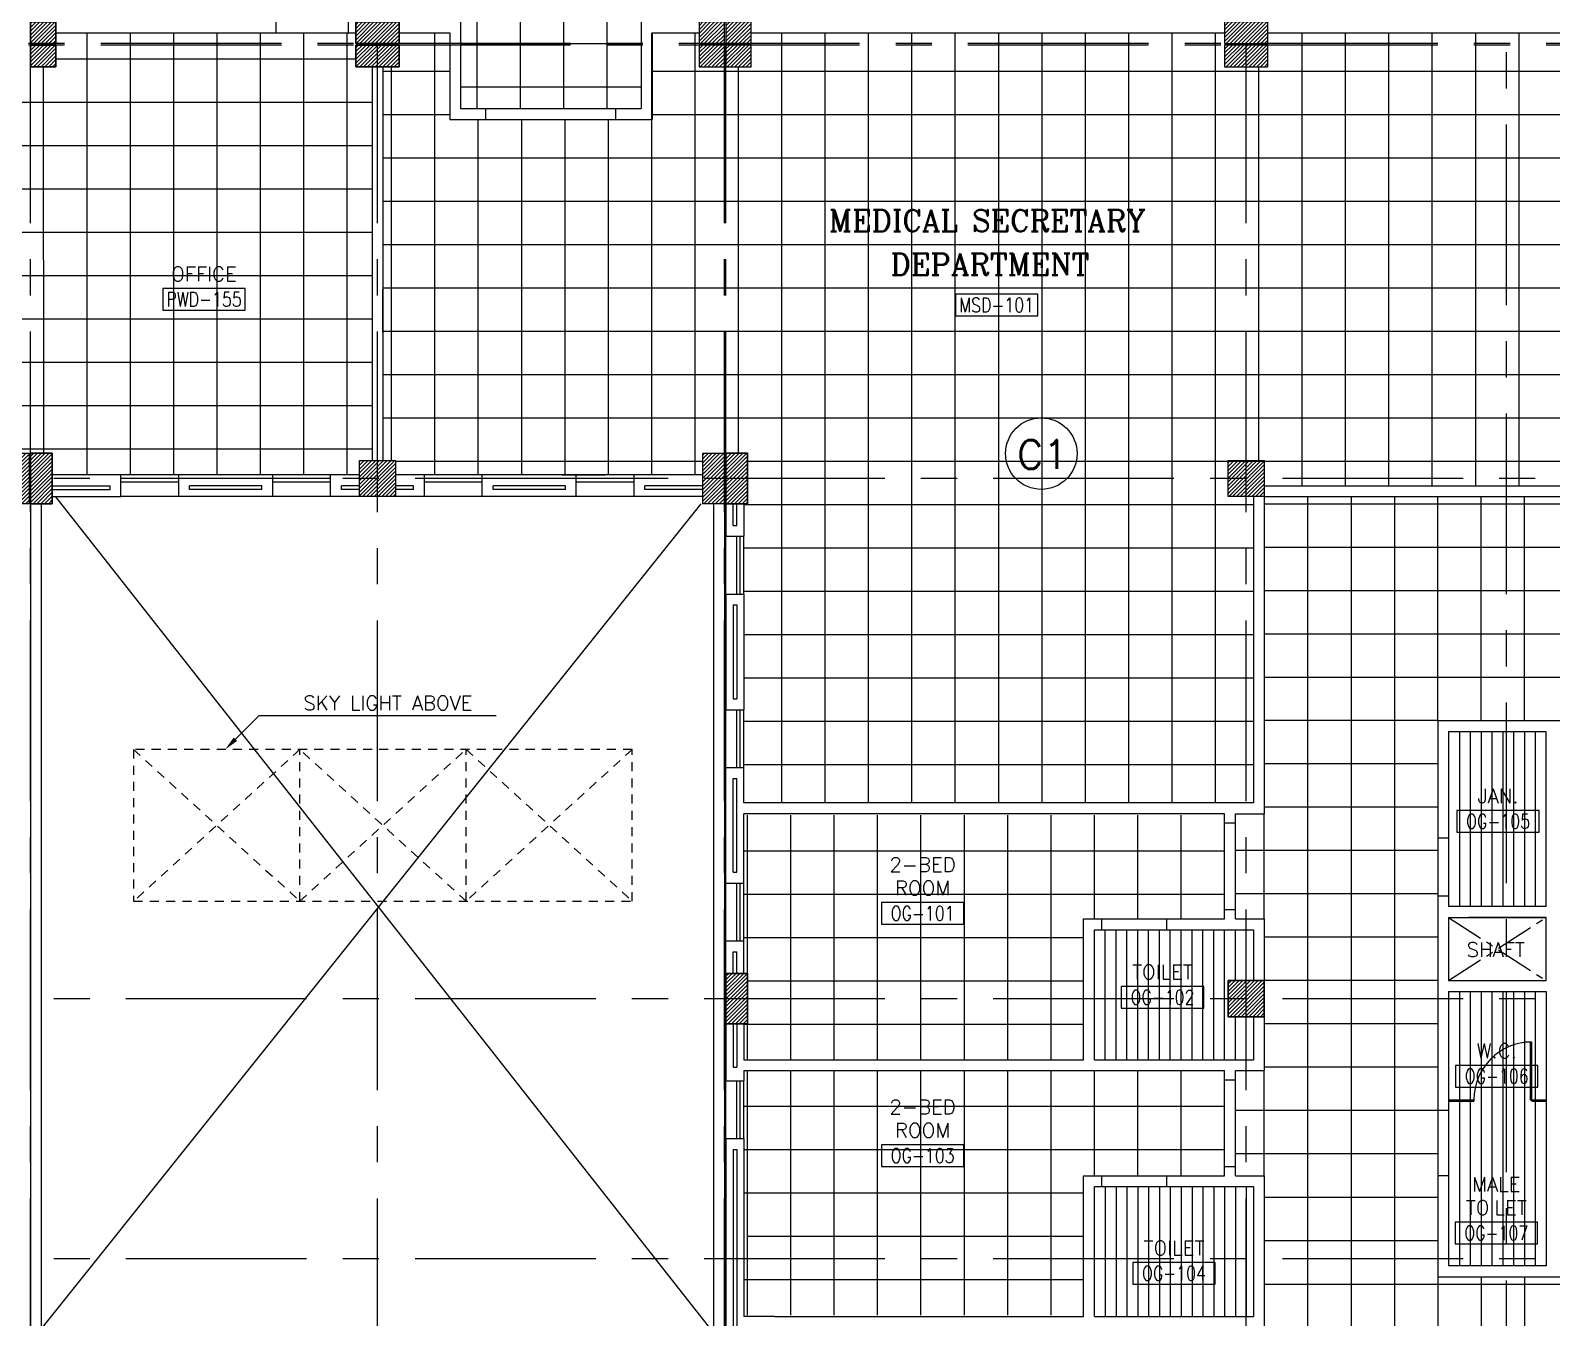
# Model space of a CAD drawing. Extents: x 276011.4 to 276105.3, y 57291.9 to 57371.4.
# Drawn here: x 276052.79 to 276073.84, y 57308.75 to 57326.57 of the extents above; entities that cross this region are included whole.
import ezdxf
from ezdxf.enums import TextEntityAlignment as Align

# ---------------------------------------------------------------- set-up
doc = ezdxf.new("R2010")
doc.units = 0
doc.header["$MEASUREMENT"] = 0
for name, pattern in [('CENTER2', [1.125, 0.75, -0.125, 0.125, -0.125]), ('CENTERX2', [4, 2.5, -0.5, 0.5, -0.5]), ('HIDDEN2', [0.1875, 0.125, -0.0625])]:
    doc.linetypes.add(name, pattern=pattern)
doc.layers.get('0').update_dxf_attribs({"color": 4, "linetype": 'CONTINUOUS'})
for name, color, linetype in [('AXES', 11, 'CENTERX2'), ('CEILING', 4, 'CONTINUOUS'), ('CEILING-MARKER', 6, 'CONTINUOUS'), ('COL', 5, 'CONTINUOUS'), ('COUNTER', 7, 'CONTINUOUS'), ('HAT', 11, 'CONTINUOUS'), ('HIDDEN', 9, 'HIDDEN2'), ('INSUL', 4, 'CONTINUOUS'), ('PART', 9, 'CONTINUOUS'), ('RM-BOX', 11, 'CONTINUOUS'), ('RM-IND', 11, 'CONTINUOUS'), ('RM-NAME', 11, 'CONTINUOUS'), ('RM-NO', 11, 'CONTINUOUS'), ('ROOF', 7, 'CONTINUOUS'), ('SHAFT', 3, 'CONTINUOUS'), ('TXT', 2, 'CONTINUOUS'), ('WALL', 2, 'CONTINUOUS'), ('WIN', 3, 'CONTINUOUS')]:
    doc.layers.add(name, color=color, linetype=linetype)
doc.styles.add('ROMANC', font='romanc', dxfattribs={"height": 0.1})
doc.styles.add('ROMANS', font='ROMANS.shx', dxfattribs={"width": 0.6})

# ---------------------------------------------------------------- blocks, each defined once
blk = doc.blocks.new('RM1')
at = {"layer": 'RM-BOX'}
blk.add_lwpolyline([(570, -200), (-570, -200), (-570, -500), (570, -500)], close=True, dxfattribs=at)
at = {"layer": 'RM-NAME', "style": 'ROMANS'}
blk.add_attdef('ROOMNAME1', text='', height=200, dxfattribs=at).set_placement((0, 324), align=Align.MIDDLE)
blk = doc.blocks.new('*X36')
at = {"color": 0}
for p, q in [((227929, 132681), (228397, 133150)), ((227929, 132734), (228344, 133150)), ((227929, 132787), (228291, 133150)), ((227929, 132840), (228238, 133150)), ((227929, 132893), (228185, 133150)), ((227929, 132946), (228132, 133150)), ((227929, 132999), (228079, 133150)), ((227929, 133053), (228026, 133150)), ((227929, 133106), (227973, 133150)), ((227950, 132650), (228429, 133128)), ((228003, 132650), (228429, 133075)), ((228056, 132650), (228429, 133022)), ((228109, 132650), (228429, 132969)), ((228162, 132650), (228429, 132916)), ((228215, 132650), (228429, 132863)), ((228268, 132650), (228429, 132810)), ((228321, 132650), (228429, 132757)), ((228374, 132650), (228429, 132704))]:
    blk.add_line(p, q, dxfattribs=at)
blk = doc.blocks.new('COL50')
at = {"layer": 'COL'}
blk.add_lwpolyline([(-250, 250), (-250, -250), (250, -250), (250, 250)], close=True, dxfattribs=at)
blk = doc.blocks.new('*X54')
at = {"color": 0}
for p, q in [((215909, 139859), (216399, 140350)), ((215909, 139912), (216346, 140350)), ((215909, 139965), (216293, 140350)), ((215909, 140018), (216240, 140350)), ((215909, 140071), (216187, 140350)), ((215909, 140124), (216134, 140350)), ((215909, 140177), (216081, 140350)), ((215909, 140230), (216028, 140350)), ((215909, 140283), (215975, 140350)), ((215909, 140337), (215922, 140350)), ((215952, 139850), (216409, 140306)), ((216005, 139850), (216409, 140253)), ((216058, 139850), (216409, 140200)), ((216111, 139850), (216409, 140147)), ((216164, 139850), (216409, 140094)), ((216217, 139850), (216409, 140041)), ((216270, 139850), (216409, 139988)), ((216323, 139850), (216409, 139935)), ((216376, 139850), (216409, 139882))]:
    blk.add_line(p, q, dxfattribs=at)
blk = doc.blocks.new('*X32')
at = {"color": 0}
for p, q in [((227929, 139894), (228385, 140350)), ((227929, 139947), (228331, 140350)), ((227929, 140000), (228278, 140350)), ((227929, 140053), (228225, 140350)), ((227929, 140106), (228172, 140350)), ((227929, 140159), (228119, 140350)), ((227929, 140212), (228066, 140350)), ((227929, 140265), (228013, 140350)), ((227929, 140318), (227960, 140350)), ((227938, 139850), (228429, 140341)), ((227991, 139850), (228429, 140288)), ((228044, 139850), (228429, 140235)), ((228097, 139850), (228429, 140182)), ((228150, 139850), (228429, 140129)), ((228203, 139850), (228429, 140076)), ((228256, 139850), (228429, 140023)), ((228309, 139850), (228429, 139969)), ((228362, 139850), (228429, 139916)), ((228415, 139850), (228429, 139863))]:
    blk.add_line(p, q, dxfattribs=at)
blk = doc.blocks.new('C7')
at = {"layer": 'HAT'}
h = blk.add_hatch(dxfattribs=at)
h.set_pattern_fill('ANSI31', color=256, scale=300, style=0)
h.set_pattern_definition([(45, (-248876.182, -51411.005), (-26.5165043, 26.5165043), [])])
h.paths.add_polyline_path([(350, 300), (250, 300), (0, 300), (0, 0), (350, 0)])
at = {"layer": 'COL'}
blk.add_lwpolyline([(0, 300), (0, 0), (350, 0), (350, 300)], close=True, dxfattribs=at)
blk = doc.blocks.new('C5')
at = {"layer": 'HAT', "linetype": 'BYBLOCK'}
h = blk.add_hatch(dxfattribs=at)
h.set_pattern_fill('ANSI31', color=256, scale=300, style=0)
h.set_pattern_definition([(45, (-223356.182, -51411.005), (-26.516504, 26.516504), [])])
h.paths.add_polyline_path([(300, 300), (0, 300), (0, 0), (300, 0)])
h.paths.add_polyline_path([(600, 300), (300, 300), (300, 0), (600, 0)])
at = {"layer": 'COL'}
blk.add_lwpolyline([(600, 300), (0, 300), (0, 0), (600, 0)], close=True, dxfattribs=at)
blk = doc.blocks.new('C11')
at = {"layer": 'HAT'}
h = blk.add_hatch(dxfattribs=at)
h.set_pattern_fill('ANSI31', color=256, scale=300, style=0)
h.set_pattern_definition([(45, (-248556.182, -75061.005), (-26.5165043, 26.5165043), [])])
h.paths.add_polyline_path([(300, 700), (0, 700), (0, 350), (300, 350)])
h.paths.add_polyline_path([(300, 350), (0, 350), (0, 0), (300, 0)])
at = {"layer": 'COL'}
blk.add_lwpolyline([(300, 700), (300, 0), (0, 0), (0, 700)], close=True, dxfattribs=at)
blk = doc.blocks.new('C11D')
at = {"layer": 'COL', "linetype": 'BYBLOCK'}
for p in [(-320, 0), (0, 0)]:
    blk.add_blockref('C11', p, dxfattribs=at)

msp = doc.modelspace()

# ---------------------------------------------------------------- linework, layer by layer
at = {"layer": 'AXES'}
for p, q in [((276057.5955, 57291.8986), (276057.5955, 57370.7113)), ((276069.6155, 57291.8986), (276069.6155, 57370.7113)), ((276052.7955, 57291.8986), (276052.7955, 57370.3613)), ((276062.3955, 57291.8986), (276062.3955, 57370.3613)), ((276062.4155, 57291.8986), (276062.4155, 57370.3613)), ((276073.2155, 57298.7629), (276073.2155, 57357.5829)), ((276104.2655, 57326.3829), (276041.9755, 57326.3829)), ((276104.2655, 57326.3629), (276041.9755, 57326.3629)), ((276104.6155, 57320.3629), (276052.5255, 57320.3629)), ((276104.6155, 57313.1629), (276052.5255, 57313.1629)), ((276104.6155, 57309.5629), (276052.5255, 57309.5629))]:
    msp.add_line(p, q, dxfattribs=at)
at = {"layer": 'CEILING', "linetype": 'BYBLOCK', "ltscale": 0.3}
for p, q in [((276058.9755, 57325.4829), (276058.9755, 57329.8329)), ((276059.5755, 57325.4829), (276059.5755, 57329.8329)), ((276060.1755, 57325.4829), (276060.1755, 57329.8329)), ((276060.7755, 57325.4829), (276060.7755, 57329.8329)), ((276053.573, 57326.5329), (276053.573, 57320.4129)), ((276054.173, 57326.5329), (276054.173, 57320.4129)), ((276054.773, 57326.5329), (276054.773, 57320.4129)), ((276055.373, 57326.5329), (276055.373, 57320.4129)), ((276055.973, 57326.5329), (276055.973, 57320.4129)), ((276056.573, 57326.5329), (276056.573, 57320.4129)), ((276057.173, 57326.5329), (276057.173, 57320.4129)), ((276058.3905, 57320.4129), (276058.3905, 57326.5329)), ((276061.3905, 57320.4129), (276061.3905, 57326.5329)), ((276061.9905, 57320.4129), (276061.9905, 57326.5329)), ((276063.1905, 57315.8729), (276063.1905, 57326.5329)), ((276063.7905, 57315.8729), (276063.7905, 57326.5329)), ((276064.3905, 57315.8729), (276064.3905, 57326.5329)), ((276064.9905, 57315.8729), (276064.9905, 57326.5329)), ((276065.5905, 57315.8729), (276065.5905, 57326.5329)), ((276066.1905, 57315.8729), (276066.1905, 57326.5329)), ((276066.7905, 57315.8729), (276066.7905, 57326.5329)), ((276067.3905, 57315.8729), (276067.3905, 57326.5329)), ((276067.9905, 57315.8729), (276067.9905, 57326.5329)), ((276068.5905, 57315.8729), (276068.5905, 57326.5329)), ((276069.1905, 57315.8729), (276069.1905, 57326.5329)), ((276070.3905, 57320.2629), (276070.3905, 57326.5329)), ((276070.9905, 57320.2629), (276070.9905, 57326.5329)), ((276071.5905, 57320.2629), (276071.5905, 57326.5329)), ((276072.1905, 57320.2629), (276072.1905, 57326.5329)), ((276072.7905, 57320.2629), (276072.7905, 57326.5329)), ((276073.3905, 57320.2629), (276073.3905, 57326.5329)), ((276058.7453, 57326.3829), (276061.2453, 57326.3829)), ((276052.9705, 57326.0629), (276052.973, 57320.7129)), ((276053.1455, 57326.1729), (276057.2955, 57326.1729)), ((276057.6705, 57326.0029), (276058.5953, 57326.0029)), ((276057.7905, 57320.6129), (276057.7905, 57326.0629)), ((276061.3905, 57326.0029), (276076.9154, 57326.0029)), ((276062.5905, 57320.7129), (276062.5905, 57326.0629)), ((276069.7905, 57320.6129), (276069.7905, 57326.0629)), ((276058.7453, 57325.7829), (276061.2453, 57325.7829)), ((276052.6255, 57325.5729), (276057.5205, 57325.5729)), ((276057.6705, 57325.4029), (276058.5953, 57325.4029)), ((276061.3905, 57325.4029), (276076.9154, 57325.4029)), ((276058.9905, 57320.4129), (276058.9905, 57325.3329)), ((276059.5905, 57320.4129), (276059.5905, 57325.3329)), ((276060.1905, 57320.4129), (276060.1905, 57325.3329)), ((276060.7905, 57320.4129), (276060.7905, 57325.3329)), ((276052.6255, 57324.9729), (276057.5205, 57324.9729)), ((276057.6705, 57324.8029), (276076.9154, 57324.8029)), ((276052.6255, 57324.3729), (276057.5205, 57324.3729)), ((276057.6705, 57324.2029), (276076.9154, 57324.2029)), ((276052.6255, 57323.7729), (276057.5205, 57323.7729)), ((276057.6705, 57323.6029), (276076.9154, 57323.6029)), ((276052.6255, 57323.1729), (276057.5205, 57323.1729)), ((276057.6705, 57323.0029), (276076.9154, 57323.0029)), ((276052.6255, 57322.5729), (276057.5205, 57322.5729)), ((276057.6705, 57322.4029), (276076.9154, 57322.4029)), ((276052.6255, 57321.9729), (276057.5205, 57321.9729)), ((276057.6705, 57321.8029), (276076.9154, 57321.8029)), ((276052.6255, 57321.3729), (276057.5205, 57321.3729)), ((276057.6705, 57321.2029), (276076.9154, 57321.2029)), ((276052.6255, 57320.7729), (276057.5205, 57320.7729)), ((276057.8455, 57320.6029), (276062.0955, 57320.6029)), ((276062.7161, 57320.6029), (276076.9154, 57320.6029)), ((276070.4655, 57320.1129), (276070.4655, 57306.2129)), ((276071.0655, 57320.1129), (276071.0655, 57306.2129)), ((276071.6655, 57320.1129), (276071.6655, 57306.2129)), ((276072.2655, 57317.0129), (276072.2655, 57320.1129)), ((276072.8655, 57317.0129), (276072.8655, 57320.1129)), ((276073.4655, 57317.0129), (276073.4655, 57320.1129)), ((276062.6655, 57320.0029), (276069.7155, 57320.0029)), ((276069.8655, 57320.0129), (276087.3655, 57320.0129)), ((276062.6655, 57319.4029), (276069.7155, 57319.4029)), ((276069.8655, 57319.4129), (276087.3655, 57319.4129)), ((276062.6655, 57318.8029), (276069.7155, 57318.8029)), ((276069.8655, 57318.8129), (276087.7655, 57318.8129)), ((276062.6655, 57318.2029), (276069.7155, 57318.2029)), ((276069.8655, 57318.2129), (276087.7655, 57318.2129)), ((276062.6655, 57317.6029), (276069.7155, 57317.6029)), ((276069.8655, 57317.6129), (276087.3655, 57317.6129)), ((276062.6655, 57317.0029), (276069.7155, 57317.0029)), ((276072.2655, 57317.0129), (276069.8655, 57317.0129)), ((276072.5655, 57316.8629), (276072.5655, 57314.4379)), ((276072.7155, 57316.8629), (276072.7155, 57314.4379)), ((276072.8655, 57316.8629), (276072.8655, 57314.4379)), ((276073.0155, 57316.8629), (276073.0155, 57314.4379)), ((276073.1655, 57316.8629), (276073.1655, 57314.4379)), ((276073.3155, 57316.8629), (276073.3155, 57314.4379)), ((276073.4655, 57316.8629), (276073.4655, 57314.4379)), ((276073.6155, 57316.8629), (276073.6155, 57314.4379)), ((276062.6655, 57316.4029), (276069.7155, 57316.4029)), ((276072.2655, 57316.4129), (276069.8655, 57316.4129)), ((276062.7155, 57312.3179), (276062.7155, 57315.7029)), ((276063.3155, 57312.3179), (276063.3155, 57315.7029)), ((276063.9155, 57312.3179), (276063.9155, 57315.7029)), ((276064.5155, 57312.3179), (276064.5155, 57315.7029)), ((276065.1155, 57312.3179), (276065.1155, 57315.7029)), ((276065.7155, 57312.3179), (276065.7155, 57315.7029)), ((276066.3155, 57312.3179), (276066.3155, 57315.7029)), ((276066.9155, 57312.3179), (276066.9155, 57315.7029)), ((276067.5155, 57314.2679), (276067.5155, 57315.7029)), ((276068.1155, 57314.2679), (276068.1155, 57315.7029)), ((276068.7155, 57314.2679), (276068.7155, 57315.7029)), ((276072.2655, 57315.8129), (276069.8655, 57315.8129)), ((276069.8655, 57314.2679), (276069.8655, 57315.7229)), ((276062.6655, 57315.2104), (276069.3155, 57315.2104)), ((276072.2655, 57315.2129), (276069.4655, 57315.2129)), ((276062.6655, 57314.6104), (276069.3155, 57314.6104)), ((276072.2655, 57314.6129), (276069.4655, 57314.6129)), ((276062.6655, 57314.0104), (276067.3655, 57314.0104)), ((276067.6655, 57312.3179), (276067.6655, 57314.1179)), ((276067.8155, 57312.3179), (276067.8155, 57314.1179)), ((276067.9655, 57312.3179), (276067.9655, 57314.1179)), ((276068.1155, 57312.3179), (276068.1155, 57314.1179)), ((276068.2655, 57312.3179), (276068.2655, 57314.1179)), ((276068.4155, 57312.3179), (276068.4155, 57314.1179)), ((276068.5655, 57312.3179), (276068.5655, 57314.1179)), ((276068.7155, 57312.3179), (276068.7155, 57314.1179)), ((276068.8655, 57312.3179), (276068.8655, 57314.1179)), ((276069.0155, 57312.3179), (276069.0155, 57314.1179)), ((276069.1655, 57312.3179), (276069.1655, 57314.1179)), ((276069.3155, 57312.3179), (276069.3155, 57314.1179)), ((276069.4655, 57313.4129), (276069.4655, 57314.1179)), ((276069.6155, 57313.4129), (276069.6155, 57314.1179)), ((276072.2655, 57314.0129), (276069.8655, 57314.0129)), ((276062.7155, 57313.4104), (276067.3655, 57313.4104)), ((276072.2655, 57313.4129), (276069.8655, 57313.4129)), ((276072.5655, 57313.2629), (276072.5655, 57309.4629)), ((276072.7155, 57313.2629), (276072.7155, 57309.4629)), ((276072.8655, 57313.2629), (276072.8655, 57309.4629)), ((276073.0155, 57313.2629), (276073.0155, 57309.4629)), ((276073.1655, 57313.2629), (276073.1655, 57309.4629)), ((276073.3155, 57313.2629), (276073.3155, 57309.4629)), ((276073.4655, 57313.2629), (276073.4655, 57309.4629)), ((276073.6155, 57313.2629), (276073.6155, 57309.4629)), ((276062.6655, 57312.8104), (276067.3655, 57312.8104)), ((276069.4655, 57312.3179), (276069.4655, 57312.9129)), ((276069.6155, 57312.3179), (276069.6155, 57312.9129)), ((276072.2655, 57312.8129), (276069.8655, 57312.8129)), ((276062.7155, 57308.7829), (276062.7155, 57312.1679)), ((276063.3155, 57308.7829), (276063.3155, 57312.1679)), ((276063.9155, 57308.7829), (276063.9155, 57312.1679)), ((276064.5155, 57308.7829), (276064.5155, 57312.1679)), ((276065.1155, 57308.7829), (276065.1155, 57312.1679)), ((276065.7155, 57308.7829), (276065.7155, 57312.1679)), ((276066.3155, 57308.7829), (276066.3155, 57312.1679)), ((276066.9155, 57308.7829), (276066.9155, 57312.1679)), ((276067.5155, 57310.7129), (276067.5155, 57312.1679)), ((276068.1155, 57310.7129), (276068.1155, 57312.1679)), ((276068.7155, 57310.7129), (276068.7155, 57312.1679)), ((276072.2655, 57312.2129), (276069.8655, 57312.2129)), ((276069.8655, 57310.7129), (276069.8655, 57312.1679)), ((276062.6655, 57311.6754), (276069.3155, 57311.6754)), ((276072.2655, 57311.6129), (276069.4655, 57311.6129)), ((276062.6655, 57311.0754), (276069.3155, 57311.0754)), ((276072.2655, 57311.0129), (276069.4655, 57311.0129)), ((276062.6655, 57310.4754), (276067.3655, 57310.4754)), ((276067.6655, 57310.5629), (276067.6655, 57308.7629)), ((276067.8155, 57310.5629), (276067.8155, 57308.7629)), ((276067.9655, 57310.5629), (276067.9655, 57308.7629)), ((276068.1155, 57310.5629), (276068.1155, 57308.7629)), ((276068.2655, 57310.5629), (276068.2655, 57308.7629)), ((276068.4155, 57310.5629), (276068.4155, 57308.7629)), ((276068.5655, 57310.5629), (276068.5655, 57308.7629)), ((276068.7155, 57310.5629), (276068.7155, 57308.7629)), ((276068.8655, 57310.5629), (276068.8655, 57308.7629)), ((276069.0155, 57310.5629), (276069.0155, 57308.7629)), ((276069.1655, 57310.5629), (276069.1655, 57308.7629)), ((276069.3155, 57310.5629), (276069.3155, 57308.7629)), ((276069.4655, 57310.5629), (276069.4655, 57308.7629)), ((276069.6155, 57310.5629), (276069.6155, 57308.7629)), ((276072.2655, 57310.4129), (276069.8655, 57310.4129)), ((276062.7155, 57309.8754), (276067.3655, 57309.8754)), ((276072.2655, 57309.8129), (276069.8655, 57309.8129)), ((276062.6655, 57309.2754), (276067.3655, 57309.2754)), ((276069.8655, 57309.2129), (276075.1155, 57309.2129)), ((276072.2655, 57309.3129), (276072.2655, 57305.8129)), ((276072.8655, 57309.3129), (276072.8655, 57305.8129)), ((276073.4655, 57309.3129), (276073.4655, 57305.8129))]:
    msp.add_line(p, q, dxfattribs=at)
at = {"layer": 'CEILING-MARKER', "color": 2}
msp.add_circle((276066.7805, 57320.7081), 0.4949, dxfattribs=at)
at = {"layer": 'COUNTER', "linetype": 'BYBLOCK'}
for p, q in [((276057.6705, 57322.3829), (276057.6705, 57322.9829)), ((276060.1455, 57320.4129), (276060.7455, 57320.4129))]:
    msp.add_line(p, q, dxfattribs=at)
at = {"layer": 'HIDDEN'}
for p, q in [((276061.1205, 57316.6129), (276054.2205, 57316.6129)), ((276054.2205, 57316.6129), (276054.2205, 57314.5129)), ((276056.5205, 57316.6129), (276054.2205, 57314.5129)), ((276054.2205, 57316.6129), (276056.5205, 57314.5129)), ((276058.8205, 57314.5129), (276056.5205, 57316.6129)), ((276056.5205, 57314.5129), (276058.8205, 57316.6129)), ((276056.5205, 57314.5129), (276056.5205, 57316.6129)), ((276056.5205, 57314.5129), (276056.5205, 57316.6129)), ((276061.1205, 57316.6129), (276058.8205, 57314.5129)), ((276058.8205, 57316.6129), (276061.1205, 57314.5129)), ((276058.8205, 57314.5129), (276058.8205, 57316.6129)), ((276058.8205, 57314.5129), (276058.8205, 57316.6129)), ((276061.1205, 57314.5129), (276061.1205, 57316.6129)), ((276054.2205, 57314.5129), (276061.1205, 57314.5129))]:
    msp.add_line(p, q, dxfattribs=at)
at = {"layer": 'INSUL'}
for p, q in [((276053.0955, 57320.2629), (276053.8955, 57320.2629)), ((276053.0955, 57320.2129), (276053.8955, 57320.2129)), ((276053.8955, 57320.2129), (276053.8955, 57320.2629)), ((276054.9955, 57320.2129), (276054.9955, 57320.2629)), ((276055.9955, 57320.2629), (276054.9955, 57320.2629)), ((276055.9955, 57320.2129), (276054.9955, 57320.2129)), ((276055.9955, 57320.2129), (276055.9955, 57320.2629)), ((276057.0955, 57320.2129), (276057.0955, 57320.2629)), ((276057.3455, 57320.2629), (276057.0955, 57320.2629)), ((276057.3455, 57320.2129), (276057.0955, 57320.2129)), ((276058.0955, 57320.2629), (276057.8455, 57320.2629)), ((276058.0955, 57320.2129), (276057.8455, 57320.2129)), ((276058.0955, 57320.2129), (276058.0955, 57320.2629)), ((276060.1955, 57320.2629), (276059.1955, 57320.2629)), ((276059.1955, 57320.2129), (276059.1955, 57320.2629)), ((276060.1955, 57320.2129), (276059.1955, 57320.2129)), ((276060.1955, 57320.2129), (276060.1955, 57320.2629)), ((276062.0955, 57320.2629), (276061.2955, 57320.2629)), ((276061.2955, 57320.2129), (276061.2955, 57320.2629)), ((276062.0955, 57320.2129), (276061.2955, 57320.2129)), ((276062.5155, 57319.7129), (276062.5155, 57320.0129)), ((276062.5655, 57319.7129), (276062.5655, 57320.0129)), ((276062.5155, 57319.7129), (276062.5655, 57319.7129)), ((276062.5155, 57318.6129), (276062.5155, 57317.3129)), ((276062.5155, 57318.6129), (276062.5655, 57318.6129)), ((276062.5655, 57318.6129), (276062.5655, 57317.3129)), ((276062.5155, 57317.3129), (276062.5655, 57317.3129)), ((276062.5155, 57314.9129), (276062.5155, 57316.2129)), ((276062.5155, 57316.2129), (276062.5655, 57316.2129)), ((276062.5655, 57314.9129), (276062.5655, 57316.2129)), ((276062.5155, 57314.9129), (276062.5655, 57314.9129)), ((276062.5155, 57313.8129), (276062.5655, 57313.8129)), ((276062.5155, 57313.5129), (276062.5155, 57313.8129)), ((276062.5655, 57313.5129), (276062.5655, 57313.8129)), ((276062.5155, 57312.8129), (276062.5155, 57312.2129)), ((276062.5655, 57312.8129), (276062.5655, 57312.2129)), ((276062.5155, 57312.2129), (276062.5655, 57312.2129)), ((276062.5155, 57311.0754), (276062.5655, 57311.0754)), ((276062.5155, 57311.0754), (276062.5155, 57308.5629)), ((276062.5655, 57311.0754), (276062.5655, 57308.6129))]:
    msp.add_line(p, q, dxfattribs=at)
at = {"layer": 'PART', "linetype": 'BYBLOCK'}
for p, q in [((276073.5655, 57312.5629), (276073.5455, 57312.5629)), ((276073.5455, 57312.5629), (276073.5455, 57311.7629)), ((276073.5655, 57311.7629), (276073.5655, 57312.5629)), ((276072.4155, 57311.7629), (276072.7655, 57311.7629)), ((276072.4155, 57311.7429), (276072.7655, 57311.7429)), ((276072.7655, 57311.7629), (276072.7655, 57311.7429)), ((276073.5455, 57311.7629), (276073.5655, 57311.7629)), ((276073.5655, 57311.7629), (276073.5655, 57311.7429)), ((276073.5655, 57311.7629), (276073.7655, 57311.7629)), ((276073.5655, 57311.7429), (276073.7655, 57311.7429))]:
    msp.add_line(p, q, dxfattribs=at)
msp.add_arc((276073.5655, 57311.7629), 0.8, 90, 180, dxfattribs=at)
at = {"layer": 'RM-IND'}
for p, q in [((276055.6296, 57316.754), (276055.958, 57317.0808)), ((276055.958, 57317.0808), (276056.471, 57317.0808)), ((276056.471, 57317.0808), (276059.2376, 57317.0808))]:
    msp.add_line(p, q, dxfattribs=at)
msp.add_solid([(276055.6531, 57316.7304), (276055.606, 57316.7776), (276055.4878, 57316.6129)], dxfattribs=at)
at = {"layer": 'ROOF'}
for p, q in [((276052.7955, 57320.1129), (276052.7955, 57308.4629)), ((276062.3955, 57320.1129), (276062.3955, 57308.4129)), ((276052.9455, 57308.5629), (276052.9455, 57320.0129)), ((276062.2455, 57320.0129), (276062.2455, 57308.4129))]:
    msp.add_line(p, q, dxfattribs=at)
at = {"layer": 'SHAFT'}
for p, q in [((276062.2255, 57308.5629), (276053.1434, 57320.1117)), ((276052.9255, 57308.5629), (276062.0755, 57320.0129))]:
    msp.add_line(p, q, dxfattribs=at)
at = {"layer": 'WALL'}
for p, q in [((276056.1955, 57326.5329), (276056.1955, 57326.6829)), ((276057.1955, 57326.5329), (276057.1955, 57326.6829)), ((276053.1455, 57326.5329), (276057.1955, 57326.5329)), ((276057.1955, 57326.5329), (276057.2955, 57326.5329)), ((276057.8955, 57326.5329), (276058.5953, 57326.5329)), ((276061.3953, 57326.5329), (276062.0455, 57326.5329)), ((276062.7655, 57326.5329), (276069.3155, 57326.5329)), ((276069.9155, 57326.5329), (276076.5155, 57326.5329)), ((276057.5205, 57326.0629), (276057.5205, 57320.6129)), ((276057.6705, 57326.0629), (276057.6705, 57320.6129)), ((276058.7453, 57325.4829), (276059.0953, 57325.4829)), ((276059.0953, 57325.4829), (276061.2453, 57325.4829)), ((276058.5953, 57325.3329), (276059.0953, 57325.3329)), ((276059.0953, 57325.3329), (276061.3953, 57325.3329)), ((276054.0455, 57320.4129), (276053.0955, 57320.4129)), ((276054.0455, 57320.1129), (276054.0455, 57320.4129)), ((276054.8455, 57320.1129), (276054.8455, 57320.4129)), ((276056.1455, 57320.4129), (276054.8455, 57320.4129)), ((276056.1455, 57320.1129), (276056.1455, 57320.4129)), ((276056.9455, 57320.1129), (276056.9455, 57320.4129)), ((276057.3455, 57320.4129), (276056.9455, 57320.4129)), ((276058.2455, 57320.4129), (276057.8455, 57320.4129)), ((276058.2455, 57320.1129), (276058.2455, 57320.4129)), ((276060.3455, 57320.4129), (276059.0455, 57320.4129)), ((276059.0455, 57320.1129), (276059.0455, 57320.4129)), ((276060.3455, 57320.1129), (276060.3455, 57320.4129)), ((276062.0955, 57320.4129), (276061.1455, 57320.4129)), ((276061.1455, 57320.1129), (276061.1455, 57320.4129)), ((276054.0455, 57320.1117), (276053.0955, 57320.1117)), ((276056.1455, 57320.1129), (276054.8455, 57320.1129)), ((276057.3455, 57320.1129), (276056.9455, 57320.1129)), ((276058.2455, 57320.1129), (276057.8455, 57320.1129)), ((276060.3455, 57320.1129), (276059.0455, 57320.1129)), ((276062.0955, 57320.1129), (276061.1455, 57320.1129)), ((276062.4155, 57320.1129), (276062.4155, 57319.5629)), ((276062.6655, 57320.0129), (276062.6655, 57319.5629)), ((276062.4155, 57319.5629), (276062.6655, 57319.5629)), ((276062.4155, 57318.7629), (276062.4155, 57317.1629)), ((276062.4155, 57318.7629), (276062.6655, 57318.7629)), ((276062.6655, 57318.7629), (276062.6655, 57317.1629)), ((276062.4155, 57317.1629), (276062.6655, 57317.1629)), ((276072.2655, 57317.0129), (276074.439, 57317.0129)), ((276072.2655, 57317.0129), (276072.2655, 57315.3879)), ((276072.4155, 57316.8629), (276072.4155, 57315.3879)), ((276072.4155, 57316.8629), (276073.7655, 57316.8629)), ((276073.7655, 57314.4379), (276073.7655, 57316.8629)), ((276062.4155, 57314.7629), (276062.4155, 57316.3629)), ((276062.4155, 57316.3629), (276062.6655, 57316.3629)), ((276062.6655, 57315.8729), (276062.6655, 57316.3629)), ((276062.6655, 57314.7629), (276062.6655, 57315.7229)), ((276072.2655, 57315.3879), (276072.2655, 57311.6129)), ((276072.2655, 57315.3879), (276072.4155, 57315.3879)), ((276072.4155, 57315.3879), (276072.4155, 57314.4379)), ((276062.4155, 57314.7629), (276062.6655, 57314.7629)), ((276072.2655, 57314.5879), (276072.4155, 57314.5879)), ((276073.7655, 57314.4379), (276072.4155, 57314.4379)), ((276067.3655, 57314.2679), (276067.6155, 57314.2679)), ((276067.6155, 57314.2679), (276069.3155, 57314.2679)), ((276069.4655, 57314.2679), (276069.8655, 57314.2679)), ((276069.8655, 57314.2679), (276069.8655, 57312.1679)), ((276072.4155, 57314.2879), (276072.4155, 57313.4129)), ((276072.4155, 57314.2879), (276073.7655, 57314.2879)), ((276073.7655, 57314.2879), (276072.6905, 57314.2879)), ((276073.7655, 57313.4129), (276073.7655, 57314.2879)), ((276067.5155, 57314.1179), (276067.6155, 57314.1179)), ((276067.6155, 57314.1179), (276069.7155, 57314.1179)), ((276069.7155, 57314.1179), (276069.7155, 57313.4129)), ((276062.4155, 57313.9629), (276062.6655, 57313.9629)), ((276062.4155, 57313.5129), (276062.4155, 57313.9629)), ((276062.6655, 57313.5129), (276062.6655, 57313.9629)), ((276072.4155, 57313.4129), (276073.7655, 57313.4129)), ((276072.4155, 57313.2629), (276072.4155, 57311.6129)), ((276072.4155, 57313.2629), (276073.7655, 57313.2629)), ((276073.7655, 57313.2629), (276073.7655, 57309.4629)), ((276062.4155, 57312.8129), (276062.4155, 57312.0254)), ((276062.6655, 57312.8129), (276062.6655, 57312.3179)), ((276069.7155, 57312.9129), (276069.7155, 57312.3179)), ((276062.6655, 57312.3179), (276067.3655, 57312.3179)), ((276067.5155, 57312.3179), (276069.7155, 57312.3179)), ((276062.6655, 57312.1679), (276062.6655, 57312.0254)), ((276062.6655, 57312.1679), (276069.3155, 57312.1679)), ((276069.4655, 57312.1679), (276069.8655, 57312.1679)), ((276062.4155, 57312.0254), (276062.6655, 57312.0254)), ((276072.2655, 57311.6129), (276072.2655, 57309.3129)), ((276072.4155, 57311.6129), (276072.2655, 57311.6129)), ((276072.4155, 57311.6129), (276072.4155, 57309.4629)), ((276062.4155, 57311.2254), (276062.6655, 57311.2254)), ((276062.4155, 57311.2254), (276062.4155, 57308.4129)), ((276062.6655, 57311.2254), (276062.6655, 57308.7629)), ((276067.3655, 57310.7129), (276067.6155, 57310.7129)), ((276067.6155, 57310.7129), (276069.3155, 57310.7129)), ((276069.4655, 57310.7129), (276069.8655, 57310.7129)), ((276069.8655, 57310.7129), (276069.8655, 57308.6129)), ((276072.4155, 57310.7129), (276072.2655, 57310.7129)), ((276067.5155, 57310.5629), (276067.6155, 57310.5629)), ((276067.6155, 57310.5629), (276069.7155, 57310.5629)), ((276069.7155, 57310.5629), (276069.7155, 57308.7629)), ((276073.7655, 57309.4629), (276072.4155, 57309.4629)), ((276072.2655, 57309.3129), (276075.1155, 57309.3129)), ((276063.0905, 57308.7629), (276062.6655, 57308.7629)), ((276063.0905, 57308.7629), (276067.3655, 57308.7629)), ((276067.5155, 57308.7629), (276068.4655, 57308.7629)), ((276067.5155, 57308.7629), (276069.7155, 57308.7629))]:
    msp.add_line(p, q, dxfattribs=at)
at = {"layer": 'WALL', "linetype": 'BYBLOCK'}
for p, q in [((276058.7453, 57326.6829), (276058.7453, 57325.4829)), ((276061.2453, 57326.6829), (276061.2453, 57325.4829)), ((276058.5953, 57326.5329), (276058.5953, 57325.3329)), ((276061.3953, 57326.5329), (276061.3953, 57325.3329)), ((276059.0953, 57325.3329), (276059.0953, 57325.4829)), ((276060.8953, 57325.3329), (276060.8953, 57325.4829)), ((276069.7155, 57320.1129), (276069.7155, 57315.8729)), ((276069.8655, 57320.2629), (276076.5655, 57320.2629)), ((276069.8655, 57320.1129), (276076.5655, 57320.1129)), ((276069.8655, 57320.1129), (276069.8655, 57315.7229)), ((276069.7155, 57315.8729), (276062.6655, 57315.8729)), ((276069.3155, 57315.7229), (276062.6655, 57315.7229)), ((276069.3155, 57315.5954), (276069.3155, 57315.7229)), ((276069.4655, 57315.5954), (276069.4655, 57315.7229)), ((276069.4655, 57315.7229), (276069.8655, 57315.7229)), ((276069.3155, 57314.2679), (276069.3155, 57315.5954)), ((276069.3155, 57315.5954), (276069.4655, 57315.5954)), ((276069.4655, 57314.2679), (276069.4655, 57315.5954)), ((276067.3655, 57312.3179), (276067.3655, 57314.2679)), ((276067.6155, 57314.1179), (276067.6155, 57314.2679)), ((276068.5155, 57314.1179), (276068.5155, 57314.2679)), ((276069.3155, 57314.3954), (276069.4655, 57314.3954)), ((276069.8655, 57314.2679), (276069.8655, 57312.1679)), ((276067.5155, 57312.3179), (276067.5155, 57314.1179)), ((276069.7155, 57314.1179), (276069.7155, 57313.4129)), ((276069.7155, 57312.9129), (276069.7155, 57312.3179)), ((276069.3155, 57312.0404), (276069.3155, 57312.1679)), ((276069.4655, 57312.0404), (276069.4655, 57312.1679)), ((276069.3155, 57310.7129), (276069.3155, 57312.0404)), ((276069.3155, 57312.0404), (276069.4655, 57312.0404)), ((276069.4655, 57310.7129), (276069.4655, 57312.0404)), ((276069.3155, 57310.8404), (276069.4655, 57310.8404)), ((276067.3655, 57308.7629), (276067.3655, 57310.7129)), ((276067.6155, 57310.5629), (276067.6155, 57310.7129)), ((276068.5155, 57310.5629), (276068.5155, 57310.7129)), ((276069.8655, 57310.7129), (276069.8655, 57308.6129)), ((276067.5155, 57308.7629), (276067.5155, 57310.5629)), ((276069.7155, 57310.5629), (276069.7155, 57308.7629))]:
    msp.add_line(p, q, dxfattribs=at)
at = {"layer": 'WALL', "color": 97, "linetype": 'CENTER2', "ltscale": 0.7}
for p, q in [((276072.4155, 57313.4129), (276073.7655, 57314.2879)), ((276072.4155, 57314.2879), (276073.7655, 57313.4129))]:
    msp.add_line(p, q, dxfattribs=at)
at = {"layer": 'WALL', "linetype": 'BYBLOCK', "ltscale": 0.3}
for points in [[(276052.7955, 57326.6829), (276053.1455, 57326.6829), (276053.1455, 57326.3829), (276052.7955, 57326.3829)], [(276057.2955, 57326.6829), (276057.8955, 57326.6829), (276057.8955, 57326.3829), (276057.2955, 57326.3829)], [(276052.7955, 57326.3629), (276053.1455, 57326.3629), (276053.1455, 57326.0629), (276052.7955, 57326.0629)], [(276057.2955, 57326.3629), (276057.8955, 57326.3629), (276057.8955, 57326.0629), (276057.2955, 57326.0629)], [(276053.0955, 57320.7129), (276052.7955, 57320.7129), (276052.7955, 57320.0129), (276053.0955, 57320.0129)], [(276057.3455, 57320.6129), (276057.8455, 57320.6129), (276057.8455, 57320.1129), (276057.3455, 57320.1129)], [(276062.0955, 57320.7129), (276062.3955, 57320.7129), (276062.3955, 57320.0129), (276062.0955, 57320.0129)], [(276062.4155, 57320.0129), (276062.7155, 57320.0129), (276062.7155, 57320.7129), (276062.4155, 57320.7129)], [(276069.3655, 57320.6129), (276069.8655, 57320.6129), (276069.8655, 57320.1129), (276069.3655, 57320.1129)], [(276062.7155, 57313.5129), (276062.4155, 57313.5129), (276062.4155, 57312.8129), (276062.7155, 57312.8129)], [(276069.3655, 57313.4129), (276069.8655, 57313.4129), (276069.8655, 57312.9129), (276069.3655, 57312.9129)]]:
    msp.add_lwpolyline(points, close=True, dxfattribs=at)
at = {"layer": 'WIN'}
for p, q in [((276054.8455, 57320.4129), (276054.0455, 57320.4129)), ((276054.8455, 57320.3629), (276054.0455, 57320.3629)), ((276054.8455, 57320.3129), (276054.0455, 57320.3129)), ((276056.9455, 57320.4129), (276056.1455, 57320.4129)), ((276056.9455, 57320.3629), (276056.1455, 57320.3629)), ((276056.9455, 57320.3129), (276056.1455, 57320.3129)), ((276059.0455, 57320.4129), (276058.2455, 57320.4129)), ((276059.0455, 57320.3629), (276058.2455, 57320.3629)), ((276059.0455, 57320.3129), (276058.2455, 57320.3129)), ((276061.1455, 57320.4129), (276060.3455, 57320.4129)), ((276061.1455, 57320.3629), (276060.3455, 57320.3629)), ((276061.1455, 57320.3129), (276060.3455, 57320.3129)), ((276054.8455, 57320.1129), (276054.0455, 57320.1129)), ((276056.9455, 57320.1129), (276056.1455, 57320.1129)), ((276059.0455, 57320.1129), (276058.2455, 57320.1129)), ((276061.1455, 57320.1129), (276060.3455, 57320.1129)), ((276062.4155, 57318.7629), (276062.4155, 57319.5629)), ((276062.5655, 57318.7629), (276062.5655, 57319.5629)), ((276062.6155, 57318.7629), (276062.6155, 57319.5629)), ((276062.6655, 57318.7629), (276062.6655, 57319.5629)), ((276062.4155, 57316.3629), (276062.4155, 57317.1629)), ((276062.5655, 57316.3629), (276062.5655, 57317.1629)), ((276062.6155, 57316.3629), (276062.6155, 57317.1629)), ((276062.6655, 57316.3629), (276062.6655, 57317.1629)), ((276062.4155, 57313.9629), (276062.4155, 57314.7629)), ((276062.5655, 57313.9629), (276062.5655, 57314.7629)), ((276062.6155, 57313.9629), (276062.6155, 57314.7629)), ((276062.6655, 57313.9629), (276062.6655, 57314.7629)), ((276062.4155, 57311.2254), (276062.4155, 57312.0254)), ((276062.5655, 57311.2254), (276062.5655, 57312.0254)), ((276062.6155, 57311.2254), (276062.6155, 57312.0254)), ((276062.6655, 57311.2254), (276062.6655, 57312.0254))]:
    msp.add_line(p, q, dxfattribs=at)

# ---------------------------------------------------------------- block references
at = {"layer": 'COL', "linetype": 'BYBLOCK', "xscale": 0.001, "yscale": 0.001, "zscale": 0.001}
for name, p in [('C7', (276052.7955, 57326.3829)), ('C5', (276057.2955, 57326.3829)), ('C7', (276062.0455, 57326.3829)), ('C7', (276062.4155, 57326.3829)), ('C5', (276069.3155, 57326.3829)), ('C7', (276052.7955, 57326.0629)), ('C5', (276057.2955, 57326.0629)), ('C7', (276062.0455, 57326.0629)), ('C7', (276062.4155, 57326.0629)), ('C5', (276069.3155, 57326.0629)), ('C11D', (276052.7955, 57320.0129)), ('C11D', (276062.4155, 57320.0129)), ('C11', (276062.4155, 57312.8129))]:
    msp.add_blockref(name, p, dxfattribs=at)
at = {"layer": 'COL', "yscale": 0.001, "zscale": 0.001}
for p, xscale in [((276057.5955, 57320.3629), -0.001), ((276069.6155, 57320.3629), -0.001), ((276069.6155, 57313.1629), -0.001), ((276069.6155, 57313.1629), 0.001)]:
    msp.add_blockref('COL50', p, dxfattribs=dict(at, xscale=xscale))
at = {"layer": 'HAT', "xscale": 0.001, "yscale": 0.001, "zscale": 0.001}
for name in ['*X54', '*X32', '*X36']:
    msp.add_blockref(name, (275841.4369, 57180.2632), dxfattribs=at)
at = {"layer": 'RM-NAME'}
ref = msp.add_blockref('RM1', (276055.1955, 57323.1948), dxfattribs=dict(at, xscale=0.001, yscale=0.001, zscale=0.001))
ref.add_attrib('ROOMNO', 'PWD-155', dxfattribs={"layer": 'RM-NO', "height": 0.2, "style": 'ROMANS', "width": 0.8}).set_placement((276055.1955, 57322.8448), align=Align.MIDDLE)
ref.add_attrib('ROOMNAME2', 'OFFICE', dxfattribs={"height": 0.2, "style": 'ROMANS'}).set_placement((276055.1955, 57323.1948), align=Align.MIDDLE)
ref = msp.add_blockref('RM1', (276066.1627, 57323.1137), dxfattribs=dict(at, xscale=0.001, yscale=0.001, zscale=0.001))
ref.add_attrib('ROOMNO', 'MSD-101', dxfattribs={"layer": 'RM-NO', "height": 0.2, "style": 'ROMANS', "width": 0.8}).set_placement((276066.1627, 57322.7637), align=Align.MIDDLE)
ref = msp.add_blockref('RM1', (276073.1009, 57315.9678), dxfattribs=dict(at, xscale=0.001, yscale=0.001, zscale=0.001))
ref.add_attrib('ROOMNO', 'OG-105', dxfattribs={"layer": 'RM-NO', "height": 0.2, "style": 'ROMANS', "width": 0.8}).set_placement((276073.1009, 57315.6178), align=Align.MIDDLE)
ref.add_attrib('ROOMNAME2', 'JAN.', dxfattribs={"height": 0.2, "style": 'ROMANS'}).set_placement((276073.1009, 57315.9678), align=Align.MIDDLE)
ref = msp.add_blockref('RM1', (276065.1379, 57314.6941), dxfattribs=dict(at, xscale=0.001, yscale=0.001, zscale=0.001))
ref.add_attrib('ROOMNO', 'OG-101', dxfattribs={"layer": 'RM-NO', "height": 0.2, "style": 'ROMANS', "width": 0.8}).set_placement((276065.1379, 57314.3441), align=Align.MIDDLE)
ref.add_attrib('ROOMNAME2', 'ROOM', dxfattribs={"height": 0.2, "style": 'ROMANS'}).set_placement((276065.1379, 57314.6941), align=Align.MIDDLE)
ref.add_attrib('ROOMNAME1', '2-BED', dxfattribs={"height": 0.2, "style": 'ROMANS'}).set_placement((276065.1379, 57315.0179), align=Align.MIDDLE)
ref = msp.add_blockref('RM1', (276068.4571, 57313.5324), dxfattribs=dict(at, xscale=0.001, yscale=0.001, zscale=0.001))
ref.add_attrib('ROOMNO', 'OG-102', dxfattribs={"layer": 'RM-NO', "height": 0.2, "style": 'ROMANS', "width": 0.8}).set_placement((276068.4571, 57313.1824), align=Align.MIDDLE)
ref.add_attrib('ROOMNAME2', 'TOILET', dxfattribs={"height": 0.2, "style": 'ROMANS'}).set_placement((276068.4571, 57313.5324), align=Align.MIDDLE)
ref = msp.add_blockref('RM1', (276073.0819, 57312.4402), dxfattribs=dict(at, xscale=0.001, yscale=0.001, zscale=0.001))
ref.add_attrib('ROOMNO', 'OG-106', dxfattribs={"layer": 'RM-NO', "height": 0.2, "style": 'ROMANS', "width": 0.8}).set_placement((276073.0819, 57312.0902), align=Align.MIDDLE)
ref.add_attrib('ROOMNAME2', 'W.C.', dxfattribs={"height": 0.2, "style": 'ROMANS'}).set_placement((276073.0819, 57312.4402), align=Align.MIDDLE)
ref = msp.add_blockref('RM1', (276065.1379, 57311.3409), dxfattribs=dict(at, xscale=0.001, yscale=0.001, zscale=0.001))
ref.add_attrib('ROOMNO', 'OG-103', dxfattribs={"layer": 'RM-NO', "height": 0.2, "style": 'ROMANS', "width": 0.8}).set_placement((276065.1379, 57310.9909), align=Align.MIDDLE)
ref.add_attrib('ROOMNAME2', 'ROOM', dxfattribs={"height": 0.2, "style": 'ROMANS'}).set_placement((276065.1379, 57311.3409), align=Align.MIDDLE)
ref.add_attrib('ROOMNAME1', '2-BED', dxfattribs={"height": 0.2, "style": 'ROMANS'}).set_placement((276065.1379, 57311.6648), align=Align.MIDDLE)
ref = msp.add_blockref('RM1', (276073.0753, 57310.2693), dxfattribs=dict(at, xscale=0.001, yscale=0.001, zscale=0.001))
ref.add_attrib('ROOMNO', 'OG-107', dxfattribs={"layer": 'RM-NO', "height": 0.2, "style": 'ROMANS', "width": 0.8}).set_placement((276073.0753, 57309.9193), align=Align.MIDDLE)
ref.add_attrib('ROOMNAME2', 'TOILET', dxfattribs={"height": 0.2, "style": 'ROMANS'}).set_placement((276073.0753, 57310.2693), align=Align.MIDDLE)
ref.add_attrib('ROOMNAME1', 'MALE', dxfattribs={"height": 0.2, "style": 'ROMANS'}).set_placement((276073.0753, 57310.5931), align=Align.MIDDLE)
ref = msp.add_blockref('RM1', (276068.616, 57309.7125), dxfattribs=dict(at, xscale=0.001, yscale=0.001, zscale=0.001))
ref.add_attrib('ROOMNO', 'OG-104', dxfattribs={"layer": 'RM-NO', "height": 0.2, "style": 'ROMANS', "width": 0.8}).set_placement((276068.616, 57309.3625), align=Align.MIDDLE)
ref.add_attrib('ROOMNAME2', 'TOILET', dxfattribs={"height": 0.2, "style": 'ROMANS'}).set_placement((276068.616, 57309.7125), align=Align.MIDDLE)

# ---------------------------------------------------------------- texts
at = {"layer": 'RM-NAME', "color": 2, "style": 'ROMANC'}
for s, p in [('MEDICAL SECRETARY', (276066.0338, 57323.9337)), ('DEPARTMENT', (276066.0694, 57323.3297))]:
    msp.add_text(s, height=0.3, dxfattribs=at).set_placement(p, align=Align.MIDDLE)
at = {"layer": 'RM-NAME', "style": 'ROMANS'}
msp.add_text('SKY LIGHT ABOVE', height=0.2, dxfattribs=at).set_placement((276056.571, 57317.1558))
msp.add_text('SHAFT', height=0.2, dxfattribs=at).set_placement((276073.0666, 57313.8422), align=Align.MIDDLE)
at = {"layer": 'TXT', "color": 6, "style": 'ROMANS'}
msp.add_text('C1', height=0.4, dxfattribs=at).set_placement((276066.4461, 57320.4957))

doc.saveas('drawing.dxf')
